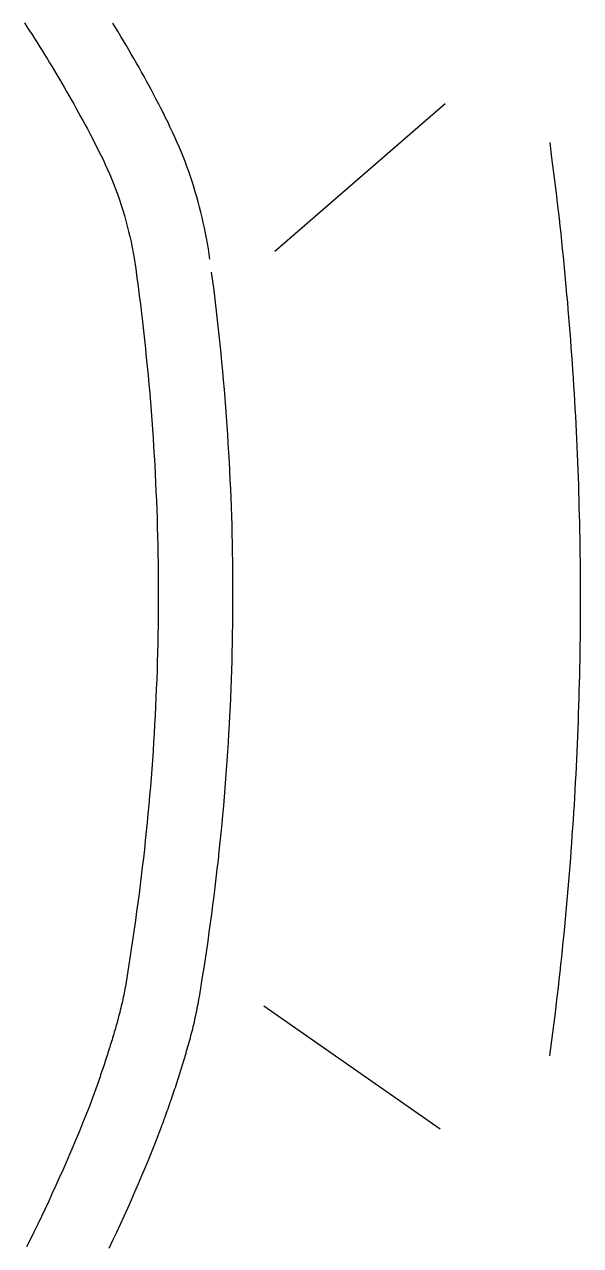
# Model space of a CAD drawing. Extents: x 403 to 503, y 484 to 637.
# Drawn here: x 467.95 to 473.35, y 539.92 to 551.8 of the extents above; entities that cross this region are included whole.
import ezdxf

# ---------------------------------------------------------------- set-up
doc = ezdxf.new("R2010")
doc.units = 0
doc.header["$MEASUREMENT"] = 0
doc.layers.add('1', color=4, linetype='Continuous')

# ---------------------------------------------------------------- blocks, each defined once
blk = doc.blocks.new('GRANDEE')
at = {"layer": '1', "color": 3, "linetype": 'Continuous'}
for p, q in [((69.016, 50.372), (67.36, 48.937)), ((68.967, 40.4), (67.252, 41.598))]:
    blk.add_line(p, q, dxfattribs=at)
at = {"layer": '1', "color": 2, "linetype": 'Continuous'}
for points in [[(66.728, 48.861), (66.721, 48.912), (66.713, 48.963), (66.705, 49.014), (66.695, 49.065), (66.686, 49.116), (66.675, 49.167), (66.664, 49.217), (66.653, 49.268), (66.641, 49.318), (66.628, 49.368), (66.614, 49.418), (66.6, 49.468), (66.586, 49.518), (66.571, 49.567), (66.555, 49.616), (66.538, 49.665), (66.522, 49.714), (66.504, 49.763), (66.486, 49.811), (66.467, 49.86), (66.448, 49.908), (66.428, 49.956), (66.408, 50.003), (66.387, 50.05), (66.365, 50.098), (66.343, 50.144), (66.321, 50.19), (66.298, 50.235), (66.276, 50.281), (66.253, 50.325), (66.23, 50.37), (66.207, 50.415), (66.183, 50.46), (66.159, 50.505), (66.136, 50.549), (66.112, 50.593), (66.088, 50.637), (66.063, 50.681), (66.039, 50.725), (66.014, 50.769), (65.989, 50.812), (65.964, 50.856), (65.939, 50.899), (65.913, 50.942), (65.888, 50.986), (65.862, 51.029), (65.837, 51.072), (65.811, 51.115), (65.785, 51.158)], [(64.925, 51.162), (64.95, 51.123), (64.975, 51.084), (65, 51.046), (65.024, 51.007), (65.049, 50.968), (65.073, 50.929), (65.097, 50.89), (65.121, 50.851), (65.146, 50.812), (65.17, 50.773), (65.194, 50.733), (65.217, 50.694), (65.241, 50.654), (65.265, 50.614), (65.288, 50.574), (65.311, 50.534), (65.335, 50.494), (65.358, 50.454), (65.381, 50.414), (65.404, 50.373), (65.426, 50.333), (65.449, 50.292), (65.471, 50.251), (65.493, 50.211), (65.516, 50.17), (65.538, 50.128), (65.561, 50.084), (65.583, 50.042), (65.604, 50.001), (65.625, 49.959), (65.646, 49.917), (65.667, 49.874), (65.689, 49.83), (65.711, 49.782), (65.733, 49.733), (65.754, 49.685), (65.775, 49.636), (65.794, 49.587), (65.813, 49.537), (65.832, 49.488), (65.849, 49.438), (65.866, 49.387), (65.882, 49.337), (65.897, 49.286), (65.912, 49.235), (65.925, 49.184), (65.938, 49.132), (65.951, 49.081), (65.962, 49.029), (65.973, 48.977), (65.983, 48.925), (65.992, 48.873), (66.008, 48.768)], [(66.008, 48.768), (66.019, 48.682), (66.031, 48.596), (66.042, 48.509), (66.052, 48.423), (66.063, 48.337), (66.073, 48.251), (66.083, 48.164), (66.092, 48.078), (66.101, 47.991), (66.11, 47.905), (66.119, 47.818), (66.127, 47.731), (66.135, 47.645), (66.143, 47.558), (66.15, 47.471), (66.157, 47.384), (66.164, 47.297), (66.17, 47.21), (66.176, 47.123), (66.181, 47.036), (66.187, 46.949), (66.192, 46.862), (66.196, 46.775), (66.2, 46.688), (66.204, 46.601), (66.208, 46.514), (66.211, 46.427), (66.214, 46.34), (66.217, 46.253), (66.219, 46.166), (66.221, 46.079), (66.223, 45.992), (66.224, 45.905), (66.225, 45.818), (66.226, 45.731), (66.226, 45.643), (66.226, 45.556), (66.225, 45.469), (66.225, 45.382), (66.224, 45.295), (66.222, 45.208), (66.221, 45.121), (66.219, 45.034), (66.216, 44.947), (66.214, 44.86), (66.211, 44.773), (66.207, 44.685), (66.204, 44.598), (66.2, 44.511), (66.195, 44.424), (66.191, 44.337), (66.186, 44.25), (66.18, 44.164), (66.175, 44.077), (66.169, 43.99), (66.162, 43.903), (66.156, 43.816), (66.149, 43.729), (66.142, 43.642), (66.134, 43.555), (66.126, 43.469), (66.118, 43.382), (66.109, 43.295), (66.1, 43.209), (66.091, 43.122), (66.081, 43.035), (66.071, 42.949), (66.061, 42.862), (66.05, 42.776), (66.039, 42.689), (66.028, 42.603), (66.016, 42.517), (66.005, 42.431), (65.992, 42.345), (65.98, 42.259), (65.967, 42.173), (65.954, 42.087), (65.941, 42.001), (65.913, 41.83)], [(66.629, 41.708), (66.643, 41.795), (66.657, 41.882), (66.671, 41.969), (66.684, 42.056), (66.697, 42.143), (66.71, 42.23), (66.722, 42.318), (66.734, 42.405), (66.746, 42.492), (66.758, 42.58), (66.769, 42.667), (66.779, 42.755), (66.79, 42.842), (66.8, 42.93), (66.81, 43.018), (66.819, 43.105), (66.829, 43.193), (66.838, 43.281), (66.846, 43.369), (66.854, 43.456), (66.862, 43.544), (66.87, 43.632), (66.877, 43.72), (66.884, 43.808), (66.89, 43.896), (66.897, 43.984), (66.902, 44.072), (66.908, 44.16), (66.913, 44.248), (66.918, 44.336), (66.923, 44.424), (66.927, 44.512), (66.931, 44.6), (66.934, 44.688), (66.938, 44.776), (66.941, 44.865), (66.943, 44.953), (66.946, 45.041), (66.948, 45.129), (66.949, 45.217), (66.95, 45.305), (66.951, 45.394), (66.952, 45.482), (66.952, 45.57), (66.952, 45.658), (66.952, 45.746), (66.951, 45.835), (66.95, 45.923), (66.949, 46.011), (66.947, 46.099), (66.945, 46.187), (66.943, 46.275), (66.94, 46.364), (66.937, 46.452), (66.934, 46.54), (66.93, 46.628), (66.926, 46.716), (66.922, 46.804), (66.918, 46.892), (66.913, 46.98), (66.907, 47.068), (66.902, 47.156), (66.896, 47.244), (66.89, 47.332), (66.883, 47.42), (66.876, 47.508), (66.869, 47.596), (66.861, 47.684), (66.853, 47.772), (66.845, 47.859), (66.836, 47.947), (66.828, 48.035), (66.818, 48.123), (66.809, 48.21), (66.799, 48.298), (66.789, 48.385), (66.778, 48.473), (66.768, 48.56), (66.745, 48.735)], [(65.913, 41.83), (65.91, 41.809), (65.906, 41.788), (65.902, 41.767), (65.898, 41.746), (65.894, 41.725), (65.89, 41.704), (65.886, 41.683), (65.881, 41.662), (65.877, 41.641), (65.872, 41.62), (65.867, 41.599), (65.862, 41.578), (65.857, 41.557), (65.852, 41.537), (65.847, 41.516), (65.841, 41.496), (65.836, 41.476), (65.83, 41.456), (65.825, 41.437), (65.82, 41.418), (65.814, 41.399), (65.809, 41.381), (65.804, 41.362), (65.798, 41.344), (65.793, 41.326), (65.788, 41.308), (65.782, 41.29), (65.777, 41.271), (65.771, 41.253), (65.766, 41.235), (65.76, 41.217), (65.755, 41.199), (65.749, 41.181), (65.743, 41.162), (65.737, 41.144), (65.732, 41.126), (65.726, 41.108), (65.72, 41.09), (65.714, 41.072), (65.708, 41.054), (65.702, 41.036), (65.696, 41.018), (65.69, 41), (65.684, 40.982), (65.678, 40.964), (65.672, 40.946), (65.666, 40.928), (65.66, 40.91), (65.654, 40.892), (65.647, 40.874), (65.641, 40.856), (65.635, 40.838), (65.628, 40.82), (65.622, 40.802), (65.615, 40.784), (65.609, 40.767), (65.602, 40.749), (65.596, 40.731), (65.583, 40.695)], [(66.262, 40.436), (66.269, 40.457), (66.277, 40.477), (66.284, 40.498), (66.292, 40.518), (66.299, 40.539), (66.307, 40.559), (66.314, 40.58), (66.321, 40.6), (66.329, 40.621), (66.336, 40.642), (66.343, 40.662), (66.35, 40.683), (66.357, 40.704), (66.364, 40.724), (66.371, 40.745), (66.378, 40.766), (66.385, 40.787), (66.392, 40.807), (66.399, 40.828), (66.406, 40.849), (66.413, 40.87), (66.419, 40.89), (66.426, 40.911), (66.433, 40.932), (66.439, 40.953), (66.446, 40.974), (66.452, 40.995), (66.459, 41.016), (66.465, 41.037), (66.471, 41.057), (66.478, 41.078), (66.484, 41.099), (66.49, 41.12), (66.496, 41.141), (66.502, 41.162), (66.508, 41.183), (66.514, 41.204), (66.52, 41.225), (66.526, 41.246), (66.532, 41.268), (66.538, 41.29), (66.544, 41.311), (66.55, 41.333), (66.555, 41.355), (66.561, 41.376), (66.566, 41.398), (66.571, 41.42), (66.577, 41.442), (66.582, 41.464), (66.586, 41.486), (66.591, 41.508), (66.596, 41.53), (66.6, 41.552), (66.605, 41.574), (66.609, 41.596), (66.613, 41.618), (66.617, 41.64), (66.621, 41.662), (66.629, 41.706)], [(65.583, 40.695), (65.553, 40.616), (65.522, 40.538), (65.491, 40.46), (65.46, 40.383), (65.428, 40.306), (65.396, 40.23), (65.364, 40.153), (65.331, 40.078), (65.298, 40.002), (65.264, 39.927), (65.231, 39.852), (65.196, 39.777), (65.162, 39.702), (65.127, 39.627), (65.092, 39.552), (65.056, 39.478), (65.02, 39.404), (64.983, 39.33), (64.946, 39.256)], [(65.749, 39.242), (65.786, 39.32), (65.822, 39.398), (65.859, 39.477), (65.894, 39.555), (65.93, 39.634), (65.965, 39.713), (65.999, 39.792), (66.034, 39.871), (66.067, 39.95), (66.101, 40.03), (66.134, 40.11), (66.166, 40.19), (66.198, 40.271), (66.261, 40.433)], [(66.261, 40.433), (66.261, 40.433), (66.261, 40.433), (66.261, 40.433), (66.261, 40.433), (66.261, 40.434), (66.261, 40.434), (66.261, 40.434), (66.261, 40.434), (66.261, 40.434), (66.261, 40.434), (66.261, 40.435), (66.261, 40.435), (66.261, 40.435), (66.261, 40.435), (66.261, 40.435), (66.261, 40.435), (66.262, 40.436), (66.262, 40.436), (66.262, 40.436)]]:
    blk.add_lwpolyline(points, dxfattribs=at)
at = {"layer": '1', "color": 3, "linetype": 'Continuous'}
blk.add_lwpolyline([(70.033, 41.114), (70.043, 41.189), (70.053, 41.264), (70.062, 41.337), (70.071, 41.411), (70.081, 41.485), (70.09, 41.558), (70.098, 41.632), (70.107, 41.706), (70.116, 41.779), (70.124, 41.853), (70.132, 41.927), (70.14, 42.001), (70.148, 42.074), (70.156, 42.148), (70.163, 42.222), (70.171, 42.296), (70.178, 42.37), (70.185, 42.444), (70.192, 42.517), (70.198, 42.591), (70.205, 42.665), (70.211, 42.739), (70.218, 42.813), (70.224, 42.887), (70.229, 42.961), (70.235, 43.035), (70.241, 43.109), (70.246, 43.183), (70.251, 43.257), (70.256, 43.331), (70.261, 43.405), (70.266, 43.479), (70.271, 43.553), (70.275, 43.627), (70.279, 43.701), (70.283, 43.775), (70.287, 43.85), (70.291, 43.924), (70.294, 43.998), (70.298, 44.072), (70.301, 44.146), (70.304, 44.22), (70.307, 44.294), (70.31, 44.368), (70.312, 44.443), (70.315, 44.517), (70.317, 44.591), (70.319, 44.665), (70.321, 44.739), (70.323, 44.813), (70.324, 44.888), (70.326, 44.962), (70.327, 45.036), (70.328, 45.11), (70.329, 45.184), (70.33, 45.259), (70.33, 45.333), (70.331, 45.407), (70.331, 45.481), (70.331, 45.555), (70.331, 45.629), (70.331, 45.704), (70.33, 45.778), (70.33, 45.852), (70.329, 45.926), (70.328, 46), (70.327, 46.075), (70.326, 46.149), (70.325, 46.223), (70.323, 46.297), (70.321, 46.371), (70.319, 46.445), (70.317, 46.52), (70.315, 46.594), (70.313, 46.668), (70.31, 46.742), (70.307, 46.816), (70.304, 46.89), (70.301, 46.965), (70.298, 47.039), (70.295, 47.113), (70.291, 47.187), (70.287, 47.261), (70.284, 47.335), (70.28, 47.409), (70.275, 47.483), (70.271, 47.557), (70.266, 47.631), (70.262, 47.705), (70.257, 47.78), (70.252, 47.854), (70.247, 47.928), (70.241, 48.002), (70.236, 48.076), (70.23, 48.15), (70.224, 48.224), (70.218, 48.297), (70.212, 48.371), (70.206, 48.445), (70.199, 48.519), (70.192, 48.593), (70.185, 48.667), (70.178, 48.741), (70.171, 48.815), (70.164, 48.889), (70.156, 48.962), (70.149, 49.036), (70.141, 49.11), (70.133, 49.184), (70.125, 49.258), (70.116, 49.331), (70.108, 49.405), (70.099, 49.479), (70.09, 49.552), (70.081, 49.626), (70.072, 49.7), (70.063, 49.773), (70.053, 49.848), (70.034, 49.998)], dxfattribs=at)

msp = doc.modelspace()

# ---------------------------------------------------------------- block references
at = {"layer": '1'}
msp.add_blockref('GRANDEE', (403.021, 500.653), dxfattribs=at)

doc.saveas('drawing.dxf')
